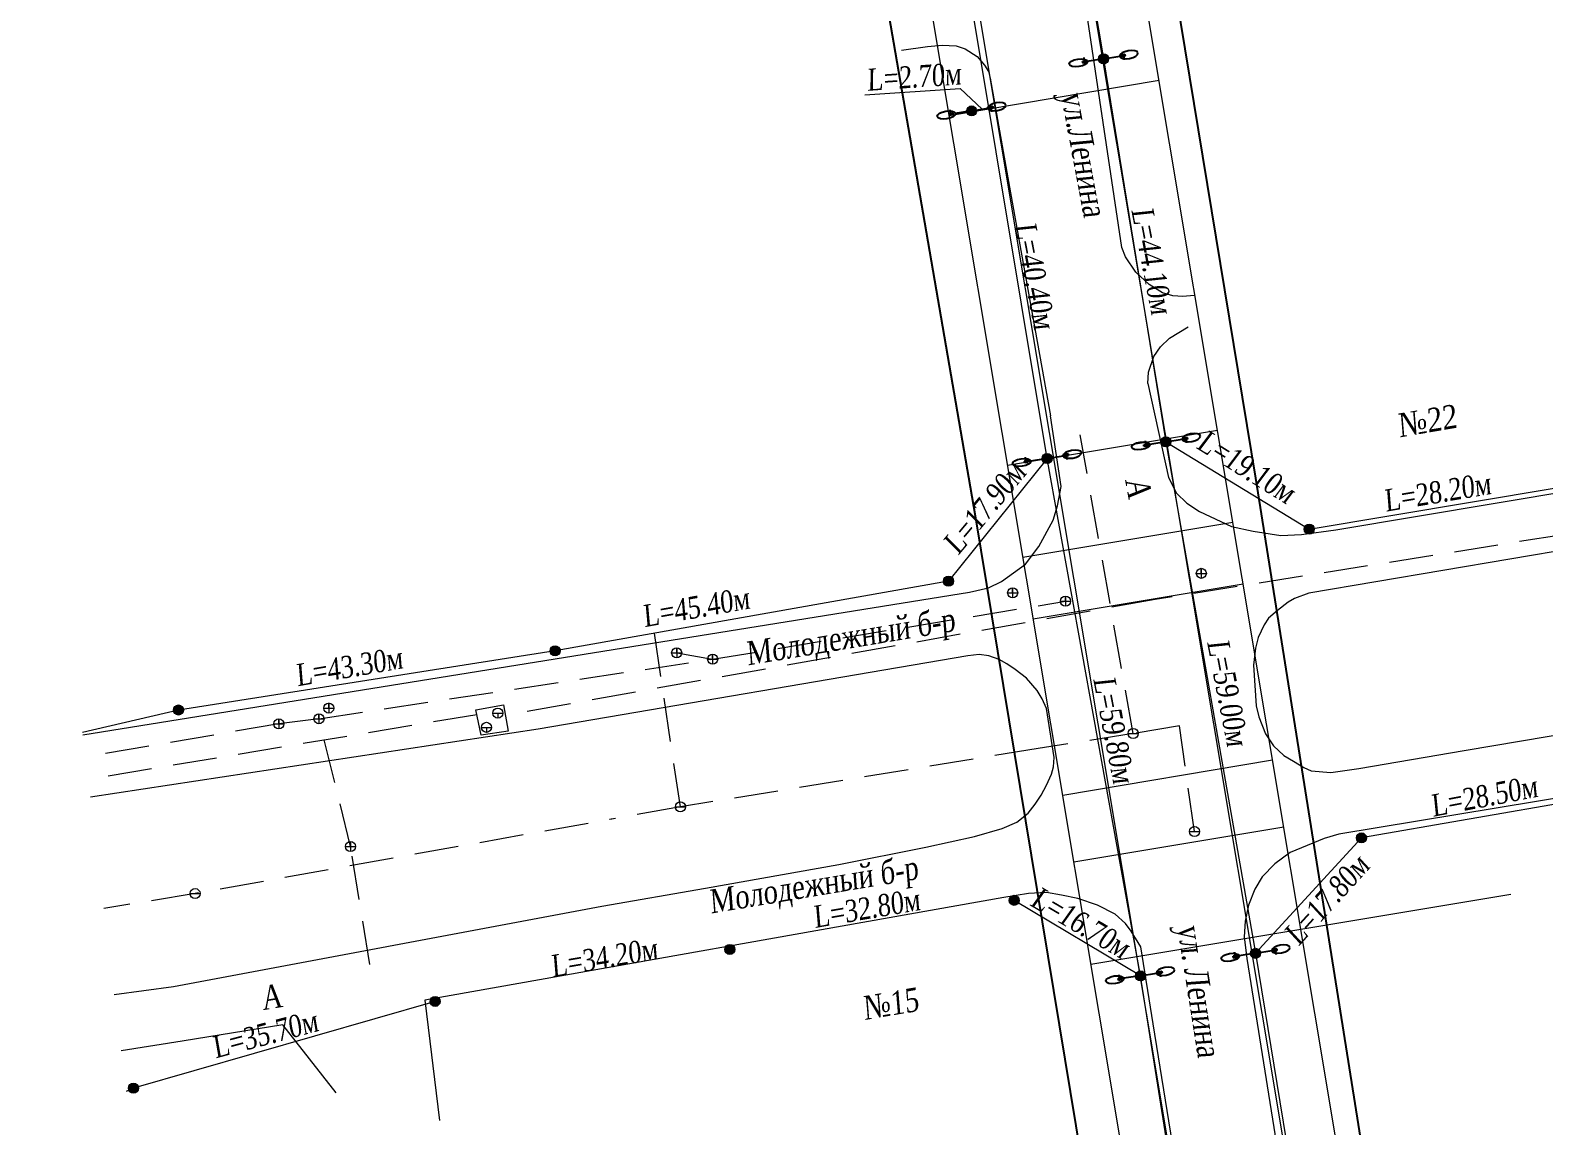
# Model space of a CAD drawing. Extents: x 2474 to 3317, y 1800 to 4862.
# Drawn here: x 2892.7 to 3064.7, y 2344.7 to 2469.2 of the extents above; entities that cross this region are included whole.
import ezdxf

# ---------------------------------------------------------------- set-up
doc = ezdxf.new("R2010")
doc.units = 0
doc.header["$MEASUREMENT"] = 0
doc.linetypes.add('DASHED2', pattern=[0.375, 0.25, -0.125])
for name, color, linetype in [('DLXLUM01', 2, 'Continuous'), ('DLXLUM02', 4, 'Continuous'), ('DLXLUMEX', 2, 'Continuous'), ('DLXSCENE', 7, 'Continuous'), ('ТекстГаз', 7, 'Continuous')]:
    doc.layers.add(name, color=color, linetype=linetype)
doc.layers.add('ОСВЕЩЕНИЕ', color=7, linetype='Continuous', lineweight=15)
doc.layers.add('ситуация', color=7, linetype='Continuous', lineweight=15)
doc.styles.add('стиль2', font='times.ttf', dxfattribs={"width": 0.85, "oblique": 5, "height": 1.15})

# ---------------------------------------------------------------- blocks, each defined once
blk = doc.blocks.new('*U237')
for p, q in [((0.24, 0.12), (-0.27, 0.04)), ((-0.27, 0.04), (0.24, 0.12)), ((-0.23, 0.05), (-0.27, 0.04)), ((-0.27, 0.04), (-0.23, 0.05)), ((-0.27, 0.04), (-0.24, -0.12)), ((-0.24, -0.12), (-0.27, 0.04)), ((0.28, 0.13), (-0.23, 0.05)), ((-0.23, 0.05), (0.28, 0.13)), ((-0.23, 0.05), (-0.21, -0.12)), ((-0.21, -0.12), (-0.23, 0.05)), ((0.24, 0.12), (0.28, 0.13)), ((0.28, 0.13), (0.24, 0.12)), ((0.27, -0.04), (0.24, 0.12)), ((0.24, 0.12), (0.27, -0.04)), ((0.31, -0.04), (0.28, 0.13)), ((0.28, 0.13), (0.31, -0.04)), ((-0.24, -0.12), (0.27, -0.04)), ((0.27, -0.04), (-0.24, -0.12)), ((-0.24, -0.12), (-0.21, -0.12)), ((-0.21, -0.12), (-0.24, -0.12)), ((-0.21, -0.12), (0.31, -0.04)), ((0.31, -0.04), (-0.21, -0.12)), ((0.27, -0.04), (0.31, -0.04)), ((0.31, -0.04), (0.27, -0.04))]:
    blk.add_line(p, q)
at = {"color": 1}
blk.add_line((0.04, 0.01), (0.12, -0.49), dxfattribs=at)
at = {"layer": 'DLXLUMEX', "color": 7}
blk.add_text('1', height=0.1, dxfattribs=at).set_placement((0, 0))
blk = doc.blocks.new('*U238')
for p, q in [((0.12, 0.11), (-0.23, 0.05)), ((-0.23, 0.05), (0.12, 0.11)), ((-0.23, 0.05), (-0.2, -0.12)), ((-0.19, 0.05), (-0.23, 0.05)), ((-0.23, 0.05), (-0.19, 0.05)), ((-0.2, -0.12), (-0.23, 0.05)), ((0.16, 0.11), (-0.19, 0.05)), ((-0.19, 0.05), (0.16, 0.11)), ((-0.19, 0.05), (-0.16, -0.11)), ((-0.16, -0.11), (-0.19, 0.05)), ((0.16, 0.11), (0.12, 0.11)), ((0.12, 0.11), (0.16, 0.11)), ((0.15, -0.06), (0.12, 0.11)), ((0.12, 0.11), (0.15, -0.06)), ((0.19, -0.05), (0.16, 0.11)), ((0.16, 0.11), (0.19, -0.05)), ((-0.2, -0.12), (0.15, -0.06)), ((0.15, -0.06), (-0.2, -0.12)), ((-0.16, -0.11), (-0.2, -0.12)), ((-0.2, -0.12), (-0.16, -0.11)), ((-0.16, -0.11), (0.19, -0.05)), ((0.19, -0.05), (-0.16, -0.11)), ((0.15, -0.06), (0.19, -0.05)), ((0.19, -0.05), (0.15, -0.06))]:
    blk.add_line(p, q)
at = {"color": 1}
blk.add_line((-0.04, -0.01), (-0.12, 0.49), dxfattribs=at)
at = {"layer": 'DLXLUMEX', "color": 7}
blk.add_text('2', height=0.1, dxfattribs=at).set_placement((0, 0))
blk = doc.blocks.new('*U239')
for p, q in [((0.16, 0.11), (-0.19, 0.06)), ((-0.19, 0.06), (0.16, 0.11)), ((-0.19, 0.06), (-0.16, -0.11)), ((-0.15, 0.06), (-0.19, 0.06)), ((-0.16, -0.11), (-0.19, 0.06)), ((-0.19, 0.06), (-0.15, 0.06)), ((0.2, 0.12), (-0.15, 0.06)), ((-0.15, 0.06), (0.2, 0.12)), ((-0.15, 0.06), (-0.12, -0.11)), ((-0.12, -0.11), (-0.15, 0.06)), ((0.16, 0.11), (0.2, 0.12)), ((0.2, 0.12), (0.16, 0.11)), ((0.19, -0.06), (0.16, 0.11)), ((0.16, 0.11), (0.19, -0.06)), ((0.23, -0.05), (0.2, 0.12)), ((0.2, 0.12), (0.23, -0.05)), ((-0.16, -0.11), (0.19, -0.06)), ((0.19, -0.06), (-0.16, -0.11)), ((-0.16, -0.11), (-0.12, -0.11)), ((-0.12, -0.11), (-0.16, -0.11)), ((-0.12, -0.11), (0.23, -0.05)), ((0.23, -0.05), (-0.12, -0.11)), ((0.19, -0.06), (0.23, -0.05)), ((0.23, -0.05), (0.19, -0.06))]:
    blk.add_line(p, q)
at = {"color": 1}
blk.add_line((0.04, 0.01), (0.12, -0.49), dxfattribs=at)
at = {"layer": 'DLXLUMEX', "color": 7}
blk.add_text('2', height=0.1, dxfattribs=at).set_placement((0, 0))
blk = doc.blocks.new('*U240')
for p, q in [((0.2, 0.12), (-0.31, 0.03)), ((-0.31, 0.03), (0.2, 0.12)), ((-0.27, 0.04), (-0.31, 0.03)), ((-0.31, 0.03), (-0.27, 0.04)), ((-0.31, 0.03), (-0.28, -0.13)), ((-0.28, -0.13), (-0.31, 0.03)), ((0.24, 0.13), (-0.27, 0.04)), ((-0.27, 0.04), (0.24, 0.13)), ((-0.27, 0.04), (-0.24, -0.13)), ((-0.24, -0.13), (-0.27, 0.04)), ((0.24, 0.13), (0.2, 0.12)), ((0.2, 0.12), (0.24, 0.13)), ((0.23, -0.05), (0.2, 0.12)), ((0.2, 0.12), (0.23, -0.05)), ((0.27, -0.04), (0.24, 0.13)), ((0.24, 0.13), (0.27, -0.04)), ((-0.28, -0.13), (0.23, -0.05)), ((0.23, -0.05), (-0.28, -0.13)), ((-0.24, -0.13), (-0.28, -0.13)), ((-0.28, -0.13), (-0.24, -0.13)), ((-0.24, -0.13), (0.27, -0.04)), ((0.27, -0.04), (-0.24, -0.13)), ((0.23, -0.05), (0.27, -0.04)), ((0.27, -0.04), (0.23, -0.05))]:
    blk.add_line(p, q)
at = {"color": 1}
blk.add_line((-0.04, -0.01), (-0.12, 0.49), dxfattribs=at)
at = {"layer": 'DLXLUMEX', "color": 7}
blk.add_text('1', height=0.1, dxfattribs=at).set_placement((0, 0))
blk = doc.blocks.new('*U241')
for p, q in [((0.24, 0.12), (-0.27, 0.04)), ((-0.27, 0.04), (0.24, 0.12)), ((-0.23, 0.05), (-0.27, 0.04)), ((-0.27, 0.04), (-0.23, 0.05)), ((-0.27, 0.04), (-0.24, -0.12)), ((-0.24, -0.12), (-0.27, 0.04)), ((0.28, 0.13), (-0.23, 0.05)), ((-0.23, 0.05), (0.28, 0.13)), ((-0.23, 0.05), (-0.21, -0.12)), ((-0.21, -0.12), (-0.23, 0.05)), ((0.24, 0.12), (0.28, 0.13)), ((0.28, 0.13), (0.24, 0.12)), ((0.27, -0.04), (0.24, 0.12)), ((0.24, 0.12), (0.27, -0.04)), ((0.31, -0.04), (0.28, 0.13)), ((0.28, 0.13), (0.31, -0.04)), ((-0.24, -0.12), (0.27, -0.04)), ((0.27, -0.04), (-0.24, -0.12)), ((-0.24, -0.12), (-0.21, -0.12)), ((-0.21, -0.12), (-0.24, -0.12)), ((-0.21, -0.12), (0.31, -0.04)), ((0.31, -0.04), (-0.21, -0.12)), ((0.27, -0.04), (0.31, -0.04)), ((0.31, -0.04), (0.27, -0.04))]:
    blk.add_line(p, q)
at = {"color": 1}
blk.add_line((0.04, 0.01), (0.12, -0.49), dxfattribs=at)
at = {"layer": 'DLXLUMEX', "color": 7}
blk.add_text('1', height=0.1, dxfattribs=at).set_placement((0, 0))
blk = doc.blocks.new('*U243')
for p, q in [((0.12, 0.11), (-0.23, 0.05)), ((-0.23, 0.05), (0.12, 0.11)), ((-0.23, 0.05), (-0.2, -0.12)), ((-0.19, 0.05), (-0.23, 0.05)), ((-0.23, 0.05), (-0.19, 0.05)), ((-0.2, -0.12), (-0.23, 0.05)), ((0.16, 0.11), (-0.19, 0.05)), ((-0.19, 0.05), (0.16, 0.11)), ((-0.19, 0.05), (-0.16, -0.11)), ((-0.16, -0.11), (-0.19, 0.05)), ((0.16, 0.11), (0.12, 0.11)), ((0.12, 0.11), (0.16, 0.11)), ((0.15, -0.06), (0.12, 0.11)), ((0.12, 0.11), (0.15, -0.06)), ((0.19, -0.05), (0.16, 0.11)), ((0.16, 0.11), (0.19, -0.05)), ((-0.2, -0.12), (0.15, -0.06)), ((0.15, -0.06), (-0.2, -0.12)), ((-0.16, -0.11), (-0.2, -0.12)), ((-0.2, -0.12), (-0.16, -0.11)), ((-0.16, -0.11), (0.19, -0.05)), ((0.19, -0.05), (-0.16, -0.11)), ((0.15, -0.06), (0.19, -0.05)), ((0.19, -0.05), (0.15, -0.06))]:
    blk.add_line(p, q)
at = {"color": 1}
blk.add_line((-0.04, -0.01), (-0.12, 0.49), dxfattribs=at)
at = {"layer": 'DLXLUMEX', "color": 7}
blk.add_text('2', height=0.1, dxfattribs=at).set_placement((0, 0))
blk = doc.blocks.new('*U244')
for p, q in [((0.16, 0.11), (-0.19, 0.06)), ((-0.19, 0.06), (0.16, 0.11)), ((-0.19, 0.06), (-0.16, -0.11)), ((-0.15, 0.06), (-0.19, 0.06)), ((-0.16, -0.11), (-0.19, 0.06)), ((-0.19, 0.06), (-0.15, 0.06)), ((0.2, 0.12), (-0.15, 0.06)), ((-0.15, 0.06), (0.2, 0.12)), ((-0.15, 0.06), (-0.12, -0.11)), ((-0.12, -0.11), (-0.15, 0.06)), ((0.16, 0.11), (0.2, 0.12)), ((0.2, 0.12), (0.16, 0.11)), ((0.19, -0.06), (0.16, 0.11)), ((0.16, 0.11), (0.19, -0.06)), ((0.23, -0.05), (0.2, 0.12)), ((0.2, 0.12), (0.23, -0.05)), ((-0.16, -0.11), (0.19, -0.06)), ((0.19, -0.06), (-0.16, -0.11)), ((-0.16, -0.11), (-0.12, -0.11)), ((-0.12, -0.11), (-0.16, -0.11)), ((-0.12, -0.11), (0.23, -0.05)), ((0.23, -0.05), (-0.12, -0.11)), ((0.19, -0.06), (0.23, -0.05)), ((0.23, -0.05), (0.19, -0.06))]:
    blk.add_line(p, q)
at = {"color": 1}
blk.add_line((0.04, 0.01), (0.12, -0.49), dxfattribs=at)
at = {"layer": 'DLXLUMEX', "color": 7}
blk.add_text('2', height=0.1, dxfattribs=at).set_placement((0, 0))
blk = doc.blocks.new('*U245')
for p, q in [((0.2, 0.12), (-0.31, 0.03)), ((-0.31, 0.03), (0.2, 0.12)), ((-0.27, 0.04), (-0.31, 0.03)), ((-0.31, 0.03), (-0.27, 0.04)), ((-0.31, 0.03), (-0.28, -0.13)), ((-0.28, -0.13), (-0.31, 0.03)), ((0.24, 0.13), (-0.27, 0.04)), ((-0.27, 0.04), (0.24, 0.13)), ((-0.27, 0.04), (-0.24, -0.13)), ((-0.24, -0.13), (-0.27, 0.04)), ((0.24, 0.13), (0.2, 0.12)), ((0.2, 0.12), (0.24, 0.13)), ((0.23, -0.05), (0.2, 0.12)), ((0.2, 0.12), (0.23, -0.05)), ((0.27, -0.04), (0.24, 0.13)), ((0.24, 0.13), (0.27, -0.04)), ((-0.28, -0.13), (0.23, -0.05)), ((0.23, -0.05), (-0.28, -0.13)), ((-0.24, -0.13), (-0.28, -0.13)), ((-0.28, -0.13), (-0.24, -0.13)), ((-0.24, -0.13), (0.27, -0.04)), ((0.27, -0.04), (-0.24, -0.13)), ((0.23, -0.05), (0.27, -0.04)), ((0.27, -0.04), (0.23, -0.05))]:
    blk.add_line(p, q)
at = {"color": 1}
blk.add_line((-0.04, -0.01), (-0.12, 0.49), dxfattribs=at)
at = {"layer": 'DLXLUMEX', "color": 7}
blk.add_text('1', height=0.1, dxfattribs=at).set_placement((0, 0))
blk = doc.blocks.new('*U246')
for p, q in [((0.24, 0.12), (-0.27, 0.04)), ((-0.27, 0.04), (0.24, 0.12)), ((-0.23, 0.05), (-0.27, 0.04)), ((-0.27, 0.04), (-0.23, 0.05)), ((-0.27, 0.04), (-0.24, -0.12)), ((-0.24, -0.12), (-0.27, 0.04)), ((0.28, 0.13), (-0.23, 0.05)), ((-0.23, 0.05), (0.28, 0.13)), ((-0.23, 0.05), (-0.21, -0.12)), ((-0.21, -0.12), (-0.23, 0.05)), ((0.24, 0.12), (0.28, 0.13)), ((0.28, 0.13), (0.24, 0.12)), ((0.27, -0.04), (0.24, 0.12)), ((0.24, 0.12), (0.27, -0.04)), ((0.31, -0.04), (0.28, 0.13)), ((0.28, 0.13), (0.31, -0.04)), ((-0.24, -0.12), (0.27, -0.04)), ((0.27, -0.04), (-0.24, -0.12)), ((-0.24, -0.12), (-0.21, -0.12)), ((-0.21, -0.12), (-0.24, -0.12)), ((-0.21, -0.12), (0.31, -0.04)), ((0.31, -0.04), (-0.21, -0.12)), ((0.27, -0.04), (0.31, -0.04)), ((0.31, -0.04), (0.27, -0.04))]:
    blk.add_line(p, q)
at = {"color": 1}
blk.add_line((0.04, 0.01), (0.12, -0.49), dxfattribs=at)
at = {"layer": 'DLXLUMEX', "color": 7}
blk.add_text('1', height=0.1, dxfattribs=at).set_placement((0, 0))
blk = doc.blocks.new('*U247')
for p, q in [((0.12, 0.11), (-0.23, 0.05)), ((-0.23, 0.05), (0.12, 0.11)), ((-0.23, 0.05), (-0.2, -0.12)), ((-0.19, 0.05), (-0.23, 0.05)), ((-0.23, 0.05), (-0.19, 0.05)), ((-0.2, -0.12), (-0.23, 0.05)), ((0.16, 0.11), (-0.19, 0.05)), ((-0.19, 0.05), (0.16, 0.11)), ((-0.19, 0.05), (-0.16, -0.11)), ((-0.16, -0.11), (-0.19, 0.05)), ((0.16, 0.11), (0.12, 0.11)), ((0.12, 0.11), (0.16, 0.11)), ((0.15, -0.06), (0.12, 0.11)), ((0.12, 0.11), (0.15, -0.06)), ((0.19, -0.05), (0.16, 0.11)), ((0.16, 0.11), (0.19, -0.05)), ((-0.2, -0.12), (0.15, -0.06)), ((0.15, -0.06), (-0.2, -0.12)), ((-0.16, -0.11), (-0.2, -0.12)), ((-0.2, -0.12), (-0.16, -0.11)), ((-0.16, -0.11), (0.19, -0.05)), ((0.19, -0.05), (-0.16, -0.11)), ((0.15, -0.06), (0.19, -0.05)), ((0.19, -0.05), (0.15, -0.06))]:
    blk.add_line(p, q)
at = {"color": 1}
blk.add_line((-0.04, -0.01), (-0.12, 0.49), dxfattribs=at)
at = {"layer": 'DLXLUMEX', "color": 7}
blk.add_text('2', height=0.1, dxfattribs=at).set_placement((0, 0))
blk = doc.blocks.new('*U248')
for p, q in [((0.16, 0.11), (-0.19, 0.06)), ((-0.19, 0.06), (0.16, 0.11)), ((-0.19, 0.06), (-0.16, -0.11)), ((-0.15, 0.06), (-0.19, 0.06)), ((-0.16, -0.11), (-0.19, 0.06)), ((-0.19, 0.06), (-0.15, 0.06)), ((0.2, 0.12), (-0.15, 0.06)), ((-0.15, 0.06), (0.2, 0.12)), ((-0.15, 0.06), (-0.12, -0.11)), ((-0.12, -0.11), (-0.15, 0.06)), ((0.16, 0.11), (0.2, 0.12)), ((0.2, 0.12), (0.16, 0.11)), ((0.19, -0.06), (0.16, 0.11)), ((0.16, 0.11), (0.19, -0.06)), ((0.23, -0.05), (0.2, 0.12)), ((0.2, 0.12), (0.23, -0.05)), ((-0.16, -0.11), (0.19, -0.06)), ((0.19, -0.06), (-0.16, -0.11)), ((-0.16, -0.11), (-0.12, -0.11)), ((-0.12, -0.11), (-0.16, -0.11)), ((-0.12, -0.11), (0.23, -0.05)), ((0.23, -0.05), (-0.12, -0.11)), ((0.19, -0.06), (0.23, -0.05)), ((0.23, -0.05), (0.19, -0.06))]:
    blk.add_line(p, q)
at = {"color": 1}
blk.add_line((0.04, 0.01), (0.12, -0.49), dxfattribs=at)
at = {"layer": 'DLXLUMEX', "color": 7}
blk.add_text('2', height=0.1, dxfattribs=at).set_placement((0, 0))
blk = doc.blocks.new('*U249')
for p, q in [((0.2, 0.12), (-0.31, 0.03)), ((-0.31, 0.03), (0.2, 0.12)), ((-0.27, 0.04), (-0.31, 0.03)), ((-0.31, 0.03), (-0.27, 0.04)), ((-0.31, 0.03), (-0.28, -0.13)), ((-0.28, -0.13), (-0.31, 0.03)), ((0.24, 0.13), (-0.27, 0.04)), ((-0.27, 0.04), (0.24, 0.13)), ((-0.27, 0.04), (-0.24, -0.13)), ((-0.24, -0.13), (-0.27, 0.04)), ((0.24, 0.13), (0.2, 0.12)), ((0.2, 0.12), (0.24, 0.13)), ((0.23, -0.05), (0.2, 0.12)), ((0.2, 0.12), (0.23, -0.05)), ((0.27, -0.04), (0.24, 0.13)), ((0.24, 0.13), (0.27, -0.04)), ((-0.28, -0.13), (0.23, -0.05)), ((0.23, -0.05), (-0.28, -0.13)), ((-0.24, -0.13), (-0.28, -0.13)), ((-0.28, -0.13), (-0.24, -0.13)), ((-0.24, -0.13), (0.27, -0.04)), ((0.27, -0.04), (-0.24, -0.13)), ((0.23, -0.05), (0.27, -0.04)), ((0.27, -0.04), (0.23, -0.05))]:
    blk.add_line(p, q)
at = {"color": 1}
blk.add_line((-0.04, -0.01), (-0.12, 0.49), dxfattribs=at)
at = {"layer": 'DLXLUMEX', "color": 7}
blk.add_text('1', height=0.1, dxfattribs=at).set_placement((0, 0))
blk = doc.blocks.new('*U218')
for p, q in [((3032.02, 2418.34), (2989.68, 2675.43)), ((2956.55, 2666.53), (3000.11, 2414.04)), ((3053.19, 2284.88), (3032.02, 2418.34)), ((3000.11, 2414.04), (3030.18, 2231.81))]:
    blk.add_line(p, q)

msp = doc.modelspace()

# ---------------------------------------------------------------- hatches: boundary and pattern name
at = {"layer": 'ОСВЕЩЕНИЕ', "linetype": 'Continuous', "lineweight": 18}
h = msp.add_hatch(color=7, dxfattribs=at)
edge = h.paths.add_edge_path()
edge.add_arc((3014.7, 2465.99), 0.572, 0, 360)
h = msp.add_hatch(color=7, dxfattribs=at)
edge = h.paths.add_edge_path()
edge.add_arc((2999.7, 2460.06), 0.572, 0, 360)
h = msp.add_hatch(color=7, dxfattribs=at)
edge = h.paths.add_edge_path()
edge.add_arc((3021.79, 2422.46), 0.572, 0, 360)
h = msp.add_hatch(color=7, dxfattribs=at)
edge = h.paths.add_edge_path()
edge.add_arc((3008.27, 2420.57), 0.572, 0, 360)
h = msp.add_hatch(color=7, dxfattribs=at)
edge = h.paths.add_edge_path()
edge.add_arc((3038.08, 2412.53), 0.572, 0, 360)
h = msp.add_hatch(color=7, dxfattribs=at)
edge = h.paths.add_edge_path()
edge.add_arc((2997.07, 2406.62), 0.572, 0, 360)
h = msp.add_hatch(color=7, dxfattribs=at)
edge = h.paths.add_edge_path()
edge.add_arc((2952.33, 2398.7), 0.572, 0, 360)
h = msp.add_hatch(color=7, dxfattribs=at)
edge = h.paths.add_edge_path()
edge.add_arc((2909.51, 2391.98), 0.572, 0, 360)
h = msp.add_hatch(color=7, dxfattribs=at)
edge = h.paths.add_edge_path()
edge.add_arc((3044.01, 2377.44), 0.572, 0, 360)
h = msp.add_hatch(color=7, dxfattribs=at)
edge = h.paths.add_edge_path()
edge.add_arc((3004.54, 2370.35), 0.572, 0, 360)
h = msp.add_hatch(color=7, dxfattribs=at)
edge = h.paths.add_edge_path()
edge.add_arc((2972.2, 2364.77), 0.572, 0, 360)
h = msp.add_hatch(color=7, dxfattribs=at)
edge = h.paths.add_edge_path()
edge.add_arc((3031.98, 2364.33), 0.572, 0, 360)
h = msp.add_hatch(color=7, dxfattribs=at)
edge = h.paths.add_edge_path()
edge.add_arc((3018.9, 2361.76), 0.572, 0, 360)
h = msp.add_hatch(color=7, dxfattribs=at)
edge = h.paths.add_edge_path()
edge.add_arc((2938.69, 2358.86), 0.572, 0, 360)
h = msp.add_hatch(color=7, dxfattribs=at)
edge = h.paths.add_edge_path()
edge.add_arc((2904.39, 2349), 0.572, 0, 360)

# ---------------------------------------------------------------- linework, layer by layer
at = {"layer": 'ОСВЕЩЕНИЕ', "color": 7, "linetype": 'Continuous'}
for p, q in [((2987.57, 2461.89), (2998.4, 2462.61)), ((2998.4, 2462.61), (3000.88, 2460.26)), ((2999.7, 2460.06), (3001.66, 2460.39)), ((3021.79, 2422.46), (3038.08, 2412.53)), ((3008.27, 2420.57), (2997.07, 2406.62)), ((3038.08, 2412.53), (3065.93, 2417.2)), ((2997.07, 2406.62), (2952.33, 2398.7)), ((2952.33, 2398.7), (2909.51, 2391.98)), ((2909.51, 2391.98), (2898.61, 2389.44)), ((3072.06, 2382.3), (3044.01, 2377.44)), ((3044.01, 2377.44), (3031.98, 2364.33)), ((3018.9, 2361.76), (3004.54, 2370.35)), ((2938.69, 2358.86), (2904.39, 2349)), ((2904.39, 2349), (2903.55, 2348.62))]:
    msp.add_line(p, q, dxfattribs=at)
at = {"layer": 'ОСВЕЩЕНИЕ', "color": 1, "linetype": 'Continuous'}
for p, q in [((3031.98, 2364.33), (3039.68, 2317.4)), ((3026.61, 2313.04), (3018.9, 2361.76))]:
    msp.add_line(p, q, dxfattribs=at)
at = {"layer": 'ОСВЕЩЕНИЕ', "color": 7, "linetype": 'Continuous', "lineweight": 18}
for centre in [(3014.7, 2465.99), (3014.7, 2465.99), (2999.7, 2460.06), (2999.7, 2460.06), (3021.79, 2422.46), (3021.79, 2422.46), (3008.27, 2420.57), (3008.27, 2420.57), (3038.08, 2412.53), (3038.08, 2412.53), (2997.07, 2406.62), (2997.07, 2406.62), (2952.33, 2398.7), (2952.33, 2398.7), (2909.51, 2391.98), (2909.51, 2391.98), (3044.01, 2377.44), (3044.01, 2377.44), (3004.54, 2370.35), (3004.54, 2370.35), (2972.2, 2364.77), (2972.2, 2364.77), (3031.98, 2364.33), (3031.98, 2364.33), (3018.9, 2361.76), (3018.9, 2361.76), (2938.69, 2358.86), (2938.69, 2358.86), (2904.39, 2349), (2904.39, 2349)]:
    msp.add_circle(centre, 0.572, dxfattribs=at)
at = {"layer": 'ситуация', "color": 4}
for p, q in [((3098.64, 1851.95), (2595.93, 4861.51)), ((3098.64, 1851.95), (2595.93, 4861.51)), ((3104.02, 1851.95), (2601.35, 4861.27)), ((3115.86, 1859.76), (2614.6, 4860.67)), ((3115.86, 1859.76), (2614.6, 4860.67)), ((3123.17, 1851.95), (2620.65, 4860.4)), ((3123.17, 1851.95), (2620.65, 4860.4)), ((2997.14, 2459.56), (3021.01, 2463.55)), ((3003.78, 2419.82), (3027.65, 2423.8)), ((3005.53, 2409.34), (3029.4, 2413.32)), ((3006.7, 2402.33), (3030.57, 2406.32)), ((3010.05, 2382.31), (3033.92, 2386.3)), ((3011.32, 2374.72), (3035.19, 2378.7)), ((3013.26, 2363.08), (3037.13, 2367.07))]:
    msp.add_line(p, q, dxfattribs=at)
at = {"layer": 'ситуация', "color": 1}
for p, q in [((3007.74, 2507.46), (3014.7, 2465.99)), ((3008.27, 2420.57), (2994.69, 2502.44)), ((3014.7, 2465.99), (3021.79, 2422.46)), ((3021.79, 2422.46), (3031.98, 2364.33)), ((3018.9, 2361.76), (3008.27, 2420.57))]:
    msp.add_line(p, q, dxfattribs=at)
at = {"layer": 'ситуация', "color": 7, "linetype": 'Continuous', "lineweight": 18}
for p, q in [((3016.79, 2444.56), (3011.54, 2479.66)), ((2991.73, 2466.96), (2994.67, 2467.38)), ((2994.67, 2467.38), (2996.36, 2467.55)), ((2996.36, 2467.55), (2997.94, 2467.46)), ((2997.94, 2467.46), (2998.97, 2467.12)), ((2998.97, 2467.12), (3000.31, 2466.25)), ((3000.31, 2466.25), (3001.16, 2465.26)), ((3001.16, 2465.26), (3001.62, 2464.53)), ((3001.62, 2464.53), (3001.81, 2463.8)), ((3001.81, 2463.8), (3004.13, 2450.74)), ((3004.13, 2450.74), (3008.65, 2425.41)), ((3017.18, 2443.5), (3016.79, 2444.56)), ((3018.36, 2441.73), (3017.18, 2443.5)), ((3019.88, 2440.33), (3018.36, 2441.73)), ((3021.4, 2439.39), (3019.88, 2440.33)), ((3022.57, 2439.04), (3021.4, 2439.39)), ((3023.71, 2438.96), (3022.57, 2439.04)), ((3024.99, 2439.09), (3023.71, 2438.96)), ((3022.2, 2434.22), (3024.32, 2435.51)), ((3020.42, 2432.15), (3021.16, 2433.24)), ((3021.16, 2433.24), (3022.2, 2434.22)), ((3019.79, 2430.37), (3020.42, 2432.15)), ((3019.72, 2429.1), (3019.79, 2430.37)), ((3019.72, 2429.1), (3022.07, 2418.42)), ((3019.72, 2429.1), (3022.07, 2418.42)), ((3019.72, 2429.1), (3022.07, 2418.42)), ((3009.86, 2417.39), (3008.65, 2425.41)), ((3009.86, 2417.39), (3008.65, 2425.41)), ((3009.86, 2417.39), (3008.65, 2425.41)), ((3158.37, 2425.65), (3038.02, 2405.27)), ((3158.37, 2425.65), (3038.02, 2405.27)), ((3158.37, 2425.65), (3038.02, 2405.27)), ((3041.11, 2412.46), (3113.56, 2424.62)), ((3041.11, 2412.46), (3113.56, 2424.62)), ((3041.11, 2412.46), (3113.56, 2424.62)), ((3022.07, 2418.42), (3022.98, 2416.64)), ((3022.07, 2418.42), (3022.98, 2416.64)), ((3022.07, 2418.42), (3022.98, 2416.64)), ((3009.46, 2415.18), (3009.86, 2417.39)), ((3009.46, 2415.18), (3009.86, 2417.39)), ((3009.46, 2415.18), (3009.86, 2417.39)), ((3022.98, 2416.64), (3024.15, 2415.48)), ((3022.98, 2416.64), (3024.15, 2415.48)), ((3022.98, 2416.64), (3024.15, 2415.48)), ((3008.95, 2413.56), (3009.46, 2415.18)), ((3008.95, 2413.56), (3009.46, 2415.18)), ((3008.95, 2413.56), (3009.46, 2415.18)), ((3024.15, 2415.48), (3025.59, 2414.54)), ((3024.15, 2415.48), (3025.59, 2414.54)), ((3024.15, 2415.48), (3025.59, 2414.54)), ((3025.59, 2414.54), (3029.23, 2412.85)), ((3025.59, 2414.54), (3029.23, 2412.85)), ((3025.59, 2414.54), (3029.23, 2412.85)), ((3007.34, 2410.56), (3008.95, 2413.56)), ((3007.34, 2410.56), (3008.95, 2413.56)), ((3007.34, 2410.56), (3008.95, 2413.56)), ((3029.23, 2412.85), (3031.7, 2412.31)), ((3029.23, 2412.85), (3031.7, 2412.31)), ((3029.23, 2412.85), (3031.7, 2412.31)), ((3031.7, 2412.31), (3034.84, 2411.83)), ((3031.7, 2412.31), (3034.84, 2411.83)), ((3031.7, 2412.31), (3034.84, 2411.83)), ((3034.84, 2411.83), (3037.2, 2411.93)), ((3034.84, 2411.83), (3037.2, 2411.93)), ((3034.84, 2411.83), (3037.2, 2411.93)), ((3037.2, 2411.93), (3041.11, 2412.46)), ((3037.2, 2411.93), (3041.11, 2412.46)), ((3037.2, 2411.93), (3041.11, 2412.46)), ((3005.83, 2408.55), (3007.34, 2410.56)), ((3005.83, 2408.55), (3007.34, 2410.56)), ((3005.83, 2408.55), (3007.34, 2410.56)), ((3003.09, 2406.59), (3005.83, 2408.55)), ((3003.09, 2406.59), (3005.83, 2408.55)), ((3003.09, 2406.59), (3005.83, 2408.55)), ((3025.24, 2407.51), (3026.38, 2407.51)), ((3025.24, 2407.51), (3026.38, 2407.51)), ((3025.24, 2407.51), (3026.38, 2407.51)), ((3025.81, 2407.51), (3025.81, 2408.08)), ((3025.81, 2408.08), (3025.81, 2406.94)), ((3025.81, 2407.51), (3025.81, 2408.08)), ((3025.81, 2408.08), (3025.81, 2406.94)), ((3025.81, 2407.51), (3025.81, 2408.08)), ((3025.81, 2408.08), (3025.81, 2406.94)), ((2999.46, 2405.36), (3001.61, 2405.87)), ((2999.46, 2405.36), (3001.61, 2405.87)), ((2999.46, 2405.36), (3001.61, 2405.87)), ((3001.61, 2405.87), (3003.09, 2406.59)), ((3001.61, 2405.87), (3003.09, 2406.59)), ((3001.61, 2405.87), (3003.09, 2406.59)), ((3004.36, 2405.87), (3004.35, 2404.73)), ((3004.36, 2405.87), (3004.35, 2404.73)), ((3004.36, 2405.87), (3004.35, 2404.73)), ((3004.36, 2405.3), (3004.36, 2405.87)), ((3004.36, 2405.3), (3004.36, 2405.87)), ((3004.36, 2405.3), (3004.36, 2405.87)), ((2898.64, 2389.17), (2999.46, 2405.36)), ((2898.64, 2389.17), (2999.46, 2405.36)), ((2898.64, 2389.17), (2999.46, 2405.36)), ((3003.78, 2405.3), (3004.93, 2405.3)), ((3003.78, 2405.3), (3004.93, 2405.3)), ((3003.78, 2405.3), (3004.93, 2405.3)), ((3009.8, 2404.35), (3010.95, 2404.35)), ((3009.8, 2404.35), (3010.95, 2404.35)), ((3009.8, 2404.35), (3010.95, 2404.35)), ((3010.37, 2404.35), (3010.38, 2404.93)), ((3010.38, 2404.93), (3010.37, 2403.78)), ((3010.37, 2404.35), (3010.38, 2404.93)), ((3010.38, 2404.93), (3010.37, 2403.78)), ((3010.37, 2404.35), (3010.38, 2404.93)), ((3010.38, 2404.93), (3010.37, 2403.78)), ((3035.67, 2404.22), (3034.47, 2403.28)), ((3035.67, 2404.22), (3034.47, 2403.28)), ((3035.67, 2404.22), (3034.47, 2403.28)), ((3036.4, 2404.67), (3035.67, 2404.22)), ((3036.4, 2404.67), (3035.67, 2404.22)), ((3036.4, 2404.67), (3035.67, 2404.22)), ((3038.02, 2405.27), (3036.4, 2404.67)), ((3038.02, 2405.27), (3036.4, 2404.67)), ((3038.02, 2405.27), (3036.4, 2404.67)), ((3055.71, 2387.39), (3156.65, 2404.21)), ((3055.71, 2387.39), (3156.65, 2404.21)), ((3055.71, 2387.39), (3156.65, 2404.21)), ((3033.45, 2402.4), (3032.95, 2401.67)), ((3033.45, 2402.4), (3032.95, 2401.67)), ((3033.45, 2402.4), (3032.95, 2401.67)), ((3034.47, 2403.28), (3033.45, 2402.4)), ((3034.47, 2403.28), (3033.45, 2402.4)), ((3034.47, 2403.28), (3033.45, 2402.4)), ((3032.95, 2401.67), (3032.26, 2400.22)), ((3032.95, 2401.67), (3032.26, 2400.22)), ((3032.95, 2401.67), (3032.26, 2400.22)), ((2966.16, 2398.48), (2966.16, 2399.05)), ((2966.16, 2399.05), (2966.16, 2397.91)), ((2966.16, 2398.48), (2966.16, 2399.05)), ((2966.16, 2399.05), (2966.16, 2397.91)), ((2966.16, 2398.48), (2966.16, 2399.05)), ((2966.16, 2399.05), (2966.16, 2397.91)), ((3031.96, 2399.02), (3031.75, 2397.08)), ((3031.96, 2399.02), (3031.75, 2397.08)), ((3031.96, 2399.02), (3031.75, 2397.08)), ((3032.26, 2400.22), (3031.96, 2399.02)), ((3032.26, 2400.22), (3031.96, 2399.02)), ((3032.26, 2400.22), (3031.96, 2399.02)), ((2999.25, 2398.13), (2950.41, 2389.81)), ((2999.25, 2398.13), (2950.41, 2389.81)), ((2999.25, 2398.13), (2950.41, 2389.81)), ((2965.59, 2398.48), (2966.73, 2398.48)), ((2965.59, 2398.48), (2966.73, 2398.48)), ((2965.59, 2398.48), (2966.73, 2398.48)), ((2969.68, 2397.76), (2970.82, 2397.76)), ((2969.68, 2397.76), (2970.82, 2397.76)), ((2969.68, 2397.76), (2970.82, 2397.76)), ((2970.25, 2397.76), (2970.25, 2398.34)), ((2970.25, 2398.34), (2970.25, 2397.19)), ((2970.25, 2397.76), (2970.25, 2398.34)), ((2970.25, 2398.34), (2970.25, 2397.19)), ((2970.25, 2397.76), (2970.25, 2398.34)), ((2970.25, 2398.34), (2970.25, 2397.19)), ((3000.57, 2398.28), (2999.25, 2398.13)), ((3000.57, 2398.28), (2999.25, 2398.13)), ((3000.57, 2398.28), (2999.25, 2398.13)), ((3001.65, 2398.14), (3000.57, 2398.28)), ((3001.65, 2398.14), (3000.57, 2398.28)), ((3001.65, 2398.14), (3000.57, 2398.28)), ((3002.84, 2397.71), (3001.65, 2398.14)), ((3002.84, 2397.71), (3001.65, 2398.14)), ((3002.84, 2397.71), (3001.65, 2398.14)), ((3003.71, 2397.21), (3002.84, 2397.71)), ((3003.71, 2397.21), (3002.84, 2397.71)), ((3003.71, 2397.21), (3002.84, 2397.71)), ((3004.65, 2396.57), (3003.71, 2397.21)), ((3004.65, 2396.57), (3003.71, 2397.21)), ((3004.65, 2396.57), (3003.71, 2397.21)), ((3031.75, 2397.08), (3032.03, 2392.47)), ((3031.75, 2397.08), (3032.03, 2392.47)), ((3031.75, 2397.08), (3032.03, 2392.47)), ((3005.95, 2395.58), (3004.65, 2396.57)), ((3005.95, 2395.58), (3004.65, 2396.57)), ((3005.95, 2395.58), (3004.65, 2396.57)), ((3007.16, 2394.19), (3005.95, 2395.58)), ((3007.16, 2394.19), (3005.95, 2395.58)), ((3007.16, 2394.19), (3005.95, 2395.58)), ((3007.71, 2393.24), (3007.16, 2394.19)), ((3007.71, 2393.24), (3007.16, 2394.19)), ((3007.71, 2393.24), (3007.16, 2394.19)), ((2926.03, 2392.2), (2927.17, 2392.2)), ((2926.03, 2392.2), (2927.17, 2392.2)), ((2926.03, 2392.2), (2927.17, 2392.2)), ((2926.6, 2392.2), (2926.6, 2392.78)), ((2926.6, 2392.78), (2926.6, 2391.63)), ((2926.6, 2392.2), (2926.6, 2392.78)), ((2926.6, 2392.78), (2926.6, 2391.63)), ((2926.6, 2392.2), (2926.6, 2392.78)), ((2926.6, 2392.78), (2926.6, 2391.63)), ((2943.33, 2392.01), (2946.46, 2392.58)), ((2943.33, 2392.01), (2946.46, 2392.58)), ((2943.33, 2392.01), (2946.46, 2392.58)), ((2943.93, 2389.12), (2943.33, 2392.01)), ((2943.93, 2389.12), (2943.33, 2392.01)), ((2943.93, 2389.12), (2943.33, 2392.01)), ((2946.46, 2392.58), (2947.01, 2389.59)), ((2946.46, 2392.58), (2947.01, 2389.59)), ((2946.46, 2392.58), (2947.01, 2389.59)), ((3008.21, 2392.15), (3007.71, 2393.24)), ((3008.21, 2392.15), (3007.71, 2393.24)), ((3008.21, 2392.15), (3007.71, 2393.24)), ((3009.07, 2386.58), (3008.21, 2392.15)), ((3009.07, 2386.58), (3008.21, 2392.15)), ((3009.07, 2386.58), (3008.21, 2392.15)), ((3032.03, 2392.47), (3032.35, 2391.22)), ((3032.03, 2392.47), (3032.35, 2391.22)), ((3032.03, 2392.47), (3032.35, 2391.22)), ((2920.34, 2390.4), (2921.49, 2390.4)), ((2920.34, 2390.4), (2921.49, 2390.4)), ((2920.34, 2390.4), (2921.49, 2390.4)), ((2920.92, 2390.97), (2920.91, 2389.83)), ((2920.92, 2390.97), (2920.91, 2389.83)), ((2920.92, 2390.97), (2920.91, 2389.83)), ((2920.92, 2390.4), (2920.92, 2390.97)), ((2920.92, 2390.4), (2920.92, 2390.97)), ((2920.92, 2390.4), (2920.92, 2390.97)), ((2924.91, 2390.99), (2926.06, 2390.99)), ((2924.91, 2390.99), (2926.06, 2390.99)), ((2924.91, 2390.99), (2926.06, 2390.99)), ((2925.49, 2391.56), (2925.48, 2390.42)), ((2925.49, 2391.56), (2925.48, 2390.42)), ((2925.49, 2391.56), (2925.48, 2390.42)), ((2925.49, 2390.99), (2925.49, 2391.56)), ((2925.49, 2390.99), (2925.49, 2391.56)), ((2925.49, 2390.99), (2925.49, 2391.56)), ((2945.26, 2391.63), (2946.41, 2391.63)), ((2945.26, 2391.63), (2946.41, 2391.63)), ((2945.26, 2391.63), (2946.41, 2391.63)), ((2945.83, 2391.63), (2945.83, 2391.06)), ((2945.83, 2391.63), (2945.83, 2391.06)), ((2945.83, 2391.63), (2945.83, 2391.06)), ((3032.35, 2391.22), (3033.09, 2389.29)), ((3032.35, 2391.22), (3033.09, 2389.29)), ((3032.35, 2391.22), (3033.09, 2389.29)), ((2950.41, 2389.81), (2899.5, 2382.07)), ((2950.41, 2389.81), (2899.5, 2382.07)), ((2950.41, 2389.81), (2899.5, 2382.07)), ((2947.01, 2389.59), (2943.93, 2389.12)), ((2947.01, 2389.59), (2943.93, 2389.12)), ((2947.01, 2389.59), (2943.93, 2389.12)), ((2943.95, 2390.01), (2945.1, 2390.01)), ((2943.95, 2390.01), (2945.1, 2390.01)), ((2943.95, 2390.01), (2945.1, 2390.01)), ((2944.53, 2390.01), (2944.53, 2389.44)), ((2944.53, 2390.01), (2944.53, 2389.44)), ((2944.53, 2390.01), (2944.53, 2389.44)), ((3017.49, 2389.31), (3018.63, 2389.31)), ((3017.49, 2389.31), (3018.63, 2389.31)), ((3017.49, 2389.31), (3018.63, 2389.31)), ((3033.09, 2389.29), (3034, 2387.89)), ((3033.09, 2389.29), (3034, 2387.89)), ((3033.09, 2389.29), (3034, 2387.89)), ((3111.23, 2389.44), (3041.46, 2377.86)), ((3111.23, 2389.44), (3041.46, 2377.86)), ((3111.23, 2389.44), (3041.46, 2377.86)), ((3034, 2387.89), (3035.19, 2386.82)), ((3034, 2387.89), (3035.19, 2386.82)), ((3034, 2387.89), (3035.19, 2386.82)), ((3035.19, 2386.82), (3036.31, 2386.15)), ((3035.19, 2386.82), (3036.31, 2386.15)), ((3035.19, 2386.82), (3036.31, 2386.15)), ((3043.72, 2385.35), (3055.71, 2387.39)), ((3043.72, 2385.35), (3055.71, 2387.39)), ((3043.72, 2385.35), (3055.71, 2387.39)), ((3008.79, 2384.68), (3009, 2385.52)), ((3008.79, 2384.68), (3009, 2385.52)), ((3008.79, 2384.68), (3009, 2385.52)), ((3009, 2385.52), (3009.07, 2386.58)), ((3009, 2385.52), (3009.07, 2386.58)), ((3009, 2385.52), (3009.07, 2386.58)), ((3036.31, 2386.15), (3037.45, 2385.45)), ((3036.31, 2386.15), (3037.45, 2385.45)), ((3036.31, 2386.15), (3037.45, 2385.45)), ((3037.45, 2385.45), (3038.3, 2385.05)), ((3037.45, 2385.45), (3038.3, 2385.05)), ((3037.45, 2385.45), (3038.3, 2385.05)), ((3038.3, 2385.05), (3040.53, 2384.89)), ((3038.3, 2385.05), (3040.53, 2384.89)), ((3038.3, 2385.05), (3040.53, 2384.89)), ((3040.53, 2384.89), (3043.72, 2385.35)), ((3040.53, 2384.89), (3043.72, 2385.35)), ((3040.53, 2384.89), (3043.72, 2385.35)), ((3007.61, 2382.3), (3008.21, 2383.44)), ((3007.61, 2382.3), (3008.21, 2383.44)), ((3007.61, 2382.3), (3008.21, 2383.44)), ((3008.21, 2383.44), (3008.79, 2384.68)), ((3008.21, 2383.44), (3008.79, 2384.68)), ((3008.21, 2383.44), (3008.79, 2384.68)), ((3006.91, 2381.29), (3007.61, 2382.3)), ((3006.91, 2381.29), (3007.61, 2382.3)), ((3006.91, 2381.29), (3007.61, 2382.3)), ((2966.01, 2380.97), (2967.15, 2380.97)), ((2966.01, 2380.97), (2967.15, 2380.97)), ((2966.01, 2380.97), (2967.15, 2380.97)), ((3004.83, 2379.23), (3006.13, 2380.24)), ((3004.83, 2379.23), (3006.13, 2380.24)), ((3004.83, 2379.23), (3006.13, 2380.24)), ((3006.13, 2380.24), (3006.91, 2381.29)), ((3006.13, 2380.24), (3006.91, 2381.29)), ((3006.13, 2380.24), (3006.91, 2381.29)), ((3000.02, 2377.61), (3003.18, 2378.5)), ((3000.02, 2377.61), (3003.18, 2378.5)), ((3000.02, 2377.61), (3003.18, 2378.5)), ((3003.18, 2378.5), (3004.83, 2379.23)), ((3003.18, 2378.5), (3004.83, 2379.23)), ((3003.18, 2378.5), (3004.83, 2379.23)), ((3024.46, 2378.16), (3025.61, 2378.16)), ((3024.46, 2378.16), (3025.61, 2378.16)), ((3024.46, 2378.16), (3025.61, 2378.16)), ((2928.51, 2376.46), (2929.66, 2376.46)), ((2928.51, 2376.46), (2929.66, 2376.46)), ((2928.51, 2376.46), (2929.66, 2376.46)), ((2929.08, 2376.46), (2929.09, 2377.04)), ((2929.09, 2377.04), (2929.08, 2375.89)), ((2929.08, 2376.46), (2929.09, 2377.04)), ((2929.09, 2377.04), (2929.08, 2375.89)), ((2929.08, 2376.46), (2929.09, 2377.04)), ((2929.09, 2377.04), (2929.08, 2375.89)), ((2984.58, 2374.44), (2994.48, 2376.41)), ((2984.58, 2374.44), (2994.48, 2376.41)), ((2984.58, 2374.44), (2994.48, 2376.41)), ((2994.48, 2376.41), (3000.02, 2377.61)), ((2994.48, 2376.41), (3000.02, 2377.61)), ((2994.48, 2376.41), (3000.02, 2377.61)), ((3039.79, 2377.39), (3035.93, 2375.79)), ((3039.79, 2377.39), (3035.93, 2375.79)), ((3039.79, 2377.39), (3035.93, 2375.79)), ((3041.46, 2377.86), (3039.79, 2377.39)), ((3041.46, 2377.86), (3039.79, 2377.39)), ((3041.46, 2377.86), (3039.79, 2377.39)), ((3035.93, 2375.79), (3034.18, 2374.48)), ((3035.93, 2375.79), (3034.18, 2374.48)), ((3035.93, 2375.79), (3034.18, 2374.48)), ((2969.42, 2371.75), (2984.58, 2374.44)), ((2969.42, 2371.75), (2984.58, 2374.44)), ((2969.42, 2371.75), (2984.58, 2374.44)), ((3032.73, 2373.03), (3031.89, 2371.62)), ((3032.73, 2373.03), (3031.89, 2371.62)), ((3032.73, 2373.03), (3031.89, 2371.62)), ((3034.18, 2374.48), (3032.73, 2373.03)), ((3034.18, 2374.48), (3032.73, 2373.03)), ((3034.18, 2374.48), (3032.73, 2373.03)), ((2957.66, 2369.67), (2969.42, 2371.75)), ((2957.66, 2369.67), (2969.42, 2371.75)), ((2957.66, 2369.67), (2969.42, 2371.75)), ((3031.89, 2371.62), (3031.18, 2369.79)), ((3031.89, 2371.62), (3031.18, 2369.79)), ((3031.89, 2371.62), (3031.18, 2369.79)), ((2908.94, 2360.56), (2957.66, 2369.67)), ((2908.94, 2360.56), (2957.66, 2369.67)), ((2908.94, 2360.56), (2957.66, 2369.67)), ((2910.82, 2371.12), (2911.97, 2371.12)), ((2910.82, 2371.12), (2911.97, 2371.12)), ((2910.82, 2371.12), (2911.97, 2371.12)), ((3003.34, 2370.69), (2937.51, 2359.01)), ((3003.34, 2370.69), (2937.51, 2359.01)), ((3003.34, 2370.69), (2937.51, 2359.01)), ((3006.18, 2371.14), (3003.34, 2370.69)), ((3006.18, 2371.14), (3003.34, 2370.69)), ((3006.18, 2371.14), (3003.34, 2370.69)), ((3008.2, 2371.23), (3006.18, 2371.14)), ((3008.2, 2371.23), (3006.18, 2371.14)), ((3008.2, 2371.23), (3006.18, 2371.14)), ((3009.9, 2370.93), (3008.2, 2371.23)), ((3009.9, 2370.93), (3008.2, 2371.23)), ((3009.9, 2370.93), (3008.2, 2371.23)), ((3011.78, 2370.54), (3009.9, 2370.93)), ((3011.78, 2370.54), (3009.9, 2370.93)), ((3011.78, 2370.54), (3009.9, 2370.93)), ((3013.99, 2369.8), (3011.78, 2370.54)), ((3013.99, 2369.8), (3011.78, 2370.54)), ((3013.99, 2369.8), (3011.78, 2370.54)), ((3016.01, 2368.79), (3013.99, 2369.8)), ((3016.01, 2368.79), (3013.99, 2369.8)), ((3016.01, 2368.79), (3013.99, 2369.8)), ((3031.18, 2369.79), (3030.78, 2368)), ((3031.18, 2369.79), (3030.78, 2368)), ((3031.18, 2369.79), (3030.78, 2368)), ((3017.2, 2367.73), (3016.01, 2368.79)), ((3017.2, 2367.73), (3016.01, 2368.79)), ((3017.2, 2367.73), (3016.01, 2368.79)), ((3030.78, 2368), (3030.69, 2366.2)), ((3030.78, 2368), (3030.69, 2366.2)), ((3030.78, 2368), (3030.69, 2366.2)), ((3017.85, 2366.84), (3017.2, 2367.73)), ((3017.85, 2366.84), (3017.2, 2367.73)), ((3017.85, 2366.84), (3017.2, 2367.73)), ((3018.95, 2365.06), (3017.85, 2366.84)), ((3018.95, 2365.06), (3017.85, 2366.84)), ((3018.95, 2365.06), (3017.85, 2366.84)), ((3030.69, 2366.2), (3030.99, 2363.73)), ((3030.69, 2366.2), (3030.99, 2363.73)), ((3030.69, 2366.2), (3030.99, 2363.73)), ((3020.33, 2356.32), (3018.95, 2365.06)), ((3020.33, 2356.32), (3018.95, 2365.06)), ((3020.33, 2356.32), (3018.95, 2365.06)), ((3030.99, 2363.73), (3035.07, 2338.32)), ((3030.99, 2363.73), (3035.07, 2338.32)), ((3030.99, 2363.73), (3035.07, 2338.32)), ((2902.22, 2359.64), (2908.94, 2360.56)), ((2902.22, 2359.64), (2908.94, 2360.56)), ((2902.22, 2359.64), (2908.94, 2360.56)), ((2937.51, 2359.01), (2939.2, 2345.34)), ((2937.51, 2359.01), (2939.2, 2345.34)), ((2937.51, 2359.01), (2939.2, 2345.34)), ((2921.39, 2356.22), (2909.92, 2354.35)), ((2921.39, 2356.22), (2909.92, 2354.35)), ((2921.39, 2356.22), (2909.92, 2354.35)), ((2927.46, 2348.49), (2921.39, 2356.22)), ((2927.46, 2348.49), (2921.39, 2356.22)), ((2927.46, 2348.49), (2921.39, 2356.22)), ((3022.53, 2342.71), (3020.33, 2356.32)), ((3022.53, 2342.71), (3020.33, 2356.32)), ((3022.53, 2342.71), (3020.33, 2356.32)), ((2909.92, 2354.35), (2902.99, 2353.26)), ((2909.92, 2354.35), (2902.99, 2353.26)), ((2909.92, 2354.35), (2902.99, 2353.26))]:
    msp.add_line(p, q, dxfattribs=at)
at = {"layer": 'ситуация', "color": 0, "lineweight": 25}
for p, q in [((3014.7, 2465.99), (3012.85, 2465.69)), ((3014.7, 2465.99), (3016.55, 2466.3)), ((2999.7, 2460.06), (2997.84, 2459.77)), ((2999.7, 2460.06), (3001.54, 2460.37)), ((3021.79, 2422.46), (3019.94, 2422.17)), ((3021.79, 2422.46), (3023.64, 2422.77)), ((3008.27, 2420.57), (3006.42, 2420.27)), ((3008.27, 2420.57), (3010.12, 2420.87)), ((3031.98, 2364.33), (3033.83, 2364.64)), ((3031.98, 2364.33), (3030.13, 2364.04)), ((3018.86, 2361.78), (3017, 2361.49)), ((3018.86, 2361.78), (3020.7, 2362.09))]:
    msp.add_line(p, q, dxfattribs=at)
at = {"layer": 'ситуация', "color": 7, "linetype": 'DASHED2', "lineweight": 18, "ltscale": 20}
for p, q in [((3018.06, 2389.31), (3012.04, 2423.27)), ((3018.06, 2389.31), (3012.04, 2423.27)), ((3018.06, 2389.31), (3012.04, 2423.27)), ((3096.57, 2416.6), (3020.55, 2404.53)), ((3096.57, 2416.6), (3020.55, 2404.53)), ((3096.57, 2416.6), (3020.55, 2404.53)), ((3020.55, 2404.53), (2946.73, 2391.38)), ((3020.55, 2404.53), (2946.73, 2391.38)), ((3020.55, 2404.53), (2946.73, 2391.38)), ((2970.25, 2397.76), (3010.37, 2404.35)), ((2970.25, 2397.76), (3010.37, 2404.35)), ((2970.25, 2397.76), (3010.37, 2404.35)), ((2966.58, 2380.97), (2963.63, 2400.72)), ((2966.58, 2380.97), (2963.63, 2400.72)), ((2966.58, 2380.97), (2963.63, 2400.72)), ((2925.49, 2390.99), (2970.25, 2397.76)), ((2925.49, 2390.99), (2970.25, 2397.76)), ((2925.49, 2390.99), (2970.25, 2397.76)), ((2966.16, 2398.48), (2970.25, 2397.76)), ((2966.16, 2398.48), (2970.25, 2397.76)), ((2966.16, 2398.48), (2970.25, 2397.76)), ((2920.92, 2390.4), (2898.95, 2386.65)), ((2920.92, 2390.4), (2898.95, 2386.65)), ((2920.92, 2390.4), (2898.95, 2386.65)), ((2943.44, 2391.44), (2899.26, 2384.09)), ((2943.44, 2391.44), (2899.26, 2384.09)), ((2943.44, 2391.44), (2899.26, 2384.09)), ((2925.49, 2390.99), (2920.92, 2390.4)), ((2925.49, 2390.99), (2920.92, 2390.4)), ((2925.49, 2390.99), (2920.92, 2390.4)), ((2929.08, 2376.46), (2925.49, 2390.99)), ((2929.08, 2376.46), (2925.49, 2390.99)), ((2929.08, 2376.46), (2925.49, 2390.99)), ((3023.33, 2390.17), (3018.06, 2389.31)), ((3023.33, 2390.17), (3018.06, 2389.31)), ((3023.33, 2390.17), (3018.06, 2389.31)), ((3025.03, 2378.16), (3023.33, 2390.17)), ((3025.03, 2378.16), (3023.33, 2390.17)), ((3025.03, 2378.16), (3023.33, 2390.17)), ((3018.06, 2389.31), (3007.27, 2387.6)), ((3018.06, 2389.31), (3007.27, 2387.6)), ((3018.06, 2389.31), (3007.27, 2387.6)), ((3007.27, 2387.6), (2966.58, 2380.97)), ((3007.27, 2387.6), (2966.58, 2380.97)), ((3007.27, 2387.6), (2966.58, 2380.97)), ((2966.58, 2380.97), (2958.52, 2379.53)), ((2966.58, 2380.97), (2958.56, 2379.54)), ((2966.58, 2380.97), (2958.72, 2379.57)), ((2956.08, 2379.1), (2911.4, 2371.12)), ((2956.08, 2379.1), (2911.4, 2371.12)), ((2956.08, 2379.1), (2911.4, 2371.12)), ((2931.27, 2363.05), (2929.08, 2376.46)), ((2931.27, 2363.05), (2929.08, 2376.46)), ((2931.27, 2363.05), (2929.08, 2376.46)), ((2911.4, 2371.12), (2901.03, 2369.41)), ((2911.4, 2371.12), (2901.03, 2369.41)), ((2911.4, 2371.12), (2901.03, 2369.41))]:
    msp.add_line(p, q, dxfattribs=at)
at = {"layer": 'ситуация', "color": 2}
msp.add_line((3037.13, 2367.07), (3061, 2371.06), dxfattribs=at)
at = {"layer": 'ситуация', "color": 7, "linetype": 'Continuous', "lineweight": 18}
for centre in [(3025.81, 2407.51), (3025.81, 2407.51), (3025.81, 2407.51), (3004.36, 2405.3), (3004.36, 2405.3), (3004.36, 2405.3), (3010.37, 2404.35), (3010.37, 2404.35), (3010.37, 2404.35), (2966.16, 2398.48), (2966.16, 2398.48), (2966.16, 2398.48), (2970.25, 2397.76), (2970.25, 2397.76), (2970.25, 2397.76), (2926.6, 2392.2), (2926.6, 2392.2), (2926.6, 2392.2), (2945.83, 2391.63), (2945.83, 2391.63), (2945.83, 2391.63), (2920.92, 2390.4), (2920.92, 2390.4), (2920.92, 2390.4), (2925.49, 2390.99), (2925.49, 2390.99), (2925.49, 2390.99), (2944.53, 2390.01), (2944.53, 2390.01), (2944.53, 2390.01), (3018.06, 2389.31), (3018.06, 2389.31), (3018.06, 2389.31), (2966.58, 2380.97), (2966.58, 2380.97), (2966.58, 2380.97), (3025.03, 2378.16), (3025.03, 2378.16), (3025.03, 2378.16), (2929.08, 2376.46), (2929.08, 2376.46), (2929.08, 2376.46), (2911.4, 2371.12), (2911.4, 2371.12), (2911.4, 2371.12)]:
    msp.add_circle(centre, 0.572, dxfattribs=at)
at = {"layer": 'ситуация', "color": 0, "lineweight": 25}
for centre in [(3011.82, 2465.53), (2996.82, 2459.6), (3018.91, 2422), (3005.39, 2420.11), (3029.1, 2363.87), (3015.98, 2361.32)]:
    msp.add_ellipse(centre, major_axis=(-1.03, -0.16), ratio=0.418921, dxfattribs=at)
at = {"layer": 'ситуация', "color": 0, "lineweight": 25, "extrusion": (0, 0, -1)}
for centre in [(3017.58, 2466.47), (3002.57, 2460.55), (3024.67, 2422.94), (3011.14, 2421.05), (3034.86, 2364.81), (3021.73, 2362.27)]:
    msp.add_ellipse(centre, major_axis=(1.03, 0.18), ratio=0.418921, dxfattribs=at)

# ---------------------------------------------------------------- block references
at = {"layer": 'DLXLUM01'}
for name, p in [('*U249', (3012.62, 2465.65)), ('*U246', (3001.82, 2460.44)), ('*U245', (3019.57, 2422.09)), ('*U241', (3010.39, 2420.95)), ('*U240', (3029.74, 2363.96)), ('*U237', (3021.04, 2362.15))]:
    msp.add_blockref(name, p, dxfattribs=at)
at = {"layer": 'DLXLUM02'}
for name, p in [('*U248', (3016.93, 2466.37)), ('*U247', (2997.38, 2459.7)), ('*U244', (3024.01, 2422.82)), ('*U243', (3005.95, 2420.21)), ('*U239', (3034.18, 2364.7)), ('*U238', (3016.6, 2361.41))]:
    msp.add_blockref(name, p, dxfattribs=at)
at = {"layer": 'DLXSCENE'}
msp.add_blockref('*U218', (0, 0), dxfattribs=at)

# ---------------------------------------------------------------- texts
at = {"layer": 'ОСВЕЩЕНИЕ', "color": 7, "lineweight": 18, "style": 'стиль2', "oblique": 5, "width": 0.8}
for s, rotation, p in [('L=2.70м', 3.9636, (2987.84, 2462.34)), ('L=44.10м', 280.9172, (3017.84, 2448.81)), ('L=40.40м', 280.9172, (3004.51, 2447.11)), ('L=19.10м', 328.0093, (3025.11, 2421.8)), ('L=17.90м', 49.9963, (2998.17, 2409.49)), ('L=28.20м', 9.5458, (3046.79, 2414.51)), ('L=45.40м', 10.0416, (2962.52, 2401.39)), ('L=43.30м', 9.6955, (2923.06, 2394.67)), ('L=59.00м', 280.9172, (3026.45, 2399.72)), ('L=59.80м', 280.9172, (3013.51, 2395.5)), ('L=28.50м', 10.8185, (3052.16, 2379.84)), ('L=17.80м', 47.7015, (3036.87, 2365.07)), ('L=32.80м', 9.7071, (2981.89, 2367.2)), ('L=16.70м', 329.5099, (3006.2, 2369.84)), ('L=34.20м', 9.7071, (2952.06, 2361.61)), ('L=35.70м', 14.8998, (2913.74, 2352.38))]:
    msp.add_text(s, height=2.5, rotation=rotation, dxfattribs=at).set_placement(p)
at = {"layer": 'ситуация', "color": 7, "lineweight": 18, "style": 'стиль2', "oblique": 5, "width": 0.8}
for s, rotation, p in [('ул.Ленина', 280.5901, (3009.82, 2462)), ('А', 280.5901, (3017.13, 2418.15)), ('Молодежный б-р', 9.4723, (2974.25, 2397.04)), ('Молодежный б-р', 9.4723, (2970.06, 2368.84)), ('ул. Ленина', 278.9724, (3023.06, 2367.4)), ('А', 9.4723, (2919.13, 2357.86)), ('№15', 9.6469, (2987.53, 2356.74))]:
    msp.add_text(s, height=2.7, rotation=rotation, dxfattribs=at).set_placement(p)
at = {"layer": 'ТекстГаз', "color": 7, "lineweight": 18, "style": 'стиль2', "oblique": 5, "width": 0.85}
msp.add_text('№22', height=2.7, rotation=9.6344, dxfattribs=at).set_placement((3048.33, 2422.95))

doc.saveas('drawing.dxf')
